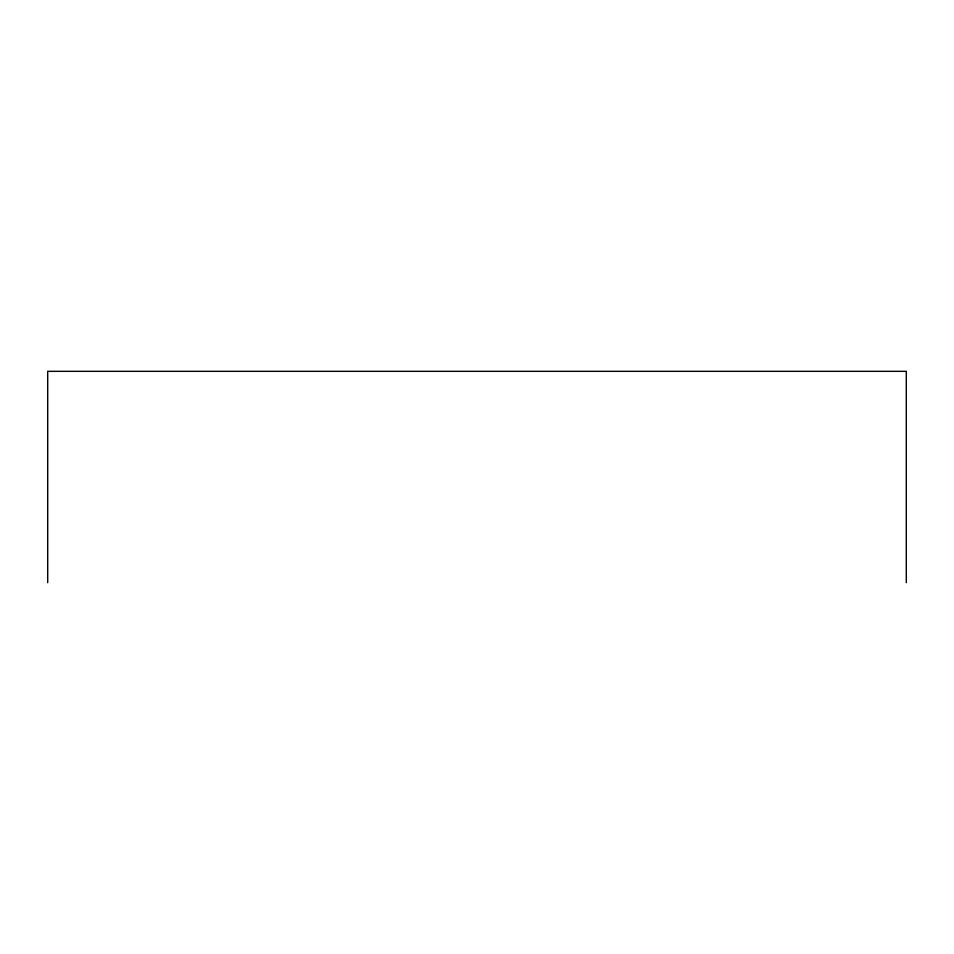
<?xml version="1.0" encoding="UTF-8"?>
<svg xmlns="http://www.w3.org/2000/svg" width="954" height="954" viewBox="0 0 954 954"><rect width="100%" height="100%" fill="white"/><g stroke="black" fill="none" stroke-linecap="round" stroke-linejoin="round"><path stroke-width="1.43" d="M906.3 582.667L906.3 371.333L47.7 371.333L47.7 582.667"/></g></svg>
